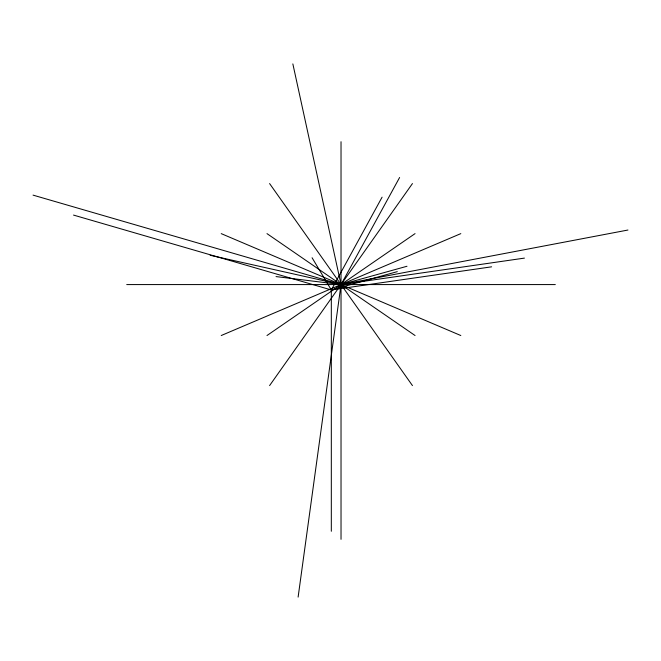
<?xml version="1.0" encoding="UTF-8"?>
<svg xmlns="http://www.w3.org/2000/svg" width="661" height="661" viewBox="0 0 661 661"><rect width="100%" height="100%" fill="white"/><g stroke="black" fill="none" stroke-linecap="round" stroke-linejoin="round"><path stroke-width="0.99" d="M298.119 597.098L341.026 284.577L292.848 63.902M382.083 197.176L331.318 289.956L331.318 531.262M276.042 276.579L341.026 284.577L399.608 177.495M269.589 385.594L412.456 183.56M266.986 335.524L415.058 233.622M221.228 335.524L460.816 233.63M210.148 255.278L341.026 284.577L407.002 266.259M397.302 271.638L331.318 289.956L73.528 215.081M33.05 195.127L341.026 284.577L627.95 230.028M341.026 284.577L524.429 258.112M491.61 266.821L331.318 289.956L312.083 257.749M126.73 284.577L555.314 284.577M221.228 233.63L460.816 335.524M266.986 233.622L415.058 335.524M269.589 183.56L412.456 385.594M341.026 141.718L341.026 539.326"/></g></svg>
